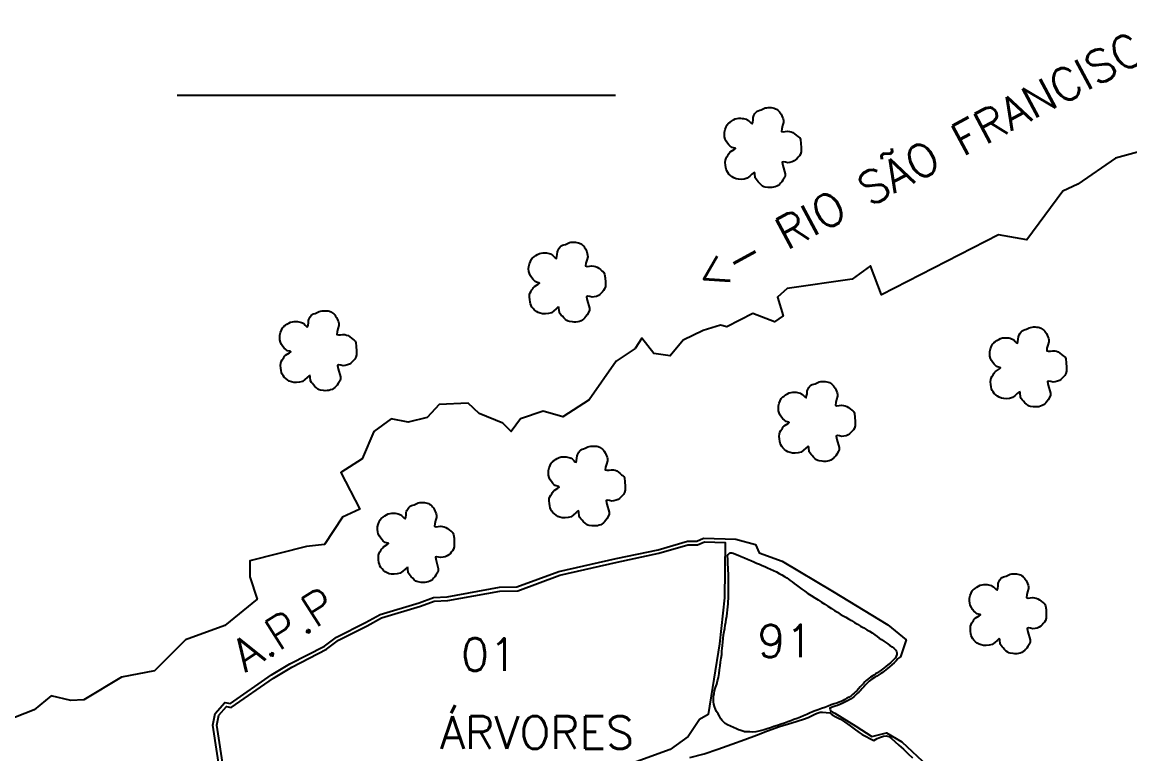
# Model space of a CAD drawing. Header units: feet. Extents: x 755577 to 761517, y 7815288 to 7819488.
# Drawn here: x 756633 to 757517, y 7817974 to 7818558 of the extents above; entities that cross this region are included whole.
import ezdxf

# ---------------------------------------------------------------- set-up
doc = ezdxf.new("R2010")
doc.units = ezdxf.units.FT
doc.header["$MEASUREMENT"] = 0
doc.linetypes.add('CONTINUO', pattern=[0])
for name, color, linetype in [('0114000209', 1, 'Continuous'), ('0114000209001', 5, 'Continuous'), ('0114000209083', 5, 'Continuous'), ('0114000209091', 5, 'Continuous'), ('CURSOS_D_AGUA', 4, 'Continuous'), ('H-MATO', 94, 'Continuous'), ('MALHA', 8, 'Continuous'), ('TEXTO', 7, 'Continuous')]:
    doc.layers.add(name, color=color, linetype=linetype)
doc.styles.add('Simplex', font='simplex.shx')

msp = doc.modelspace()

# ---------------------------------------------------------------- linework, layer by layer
at = {"layer": '0114000209'}
msp.add_lwpolyline([(756814.88, 7817804.12), (756785.35, 7817997.29), (756787.13, 7818006.5), (756794.89, 7818015.34), (756799.25, 7818014.59), (756832.12, 7818037.3), (756846.78, 7818046.24), (756874.46, 7818060.33), (756884.01, 7818067.58), (756907.12, 7818079.14), (756918.79, 7818085.66), (756950.09, 7818094.97), (756961.33, 7818099.05), (756972.45, 7818099.69), (757014.18, 7818107.27), (757028.07, 7818107.57), (757061.42, 7818119.85), (757107.4, 7818130.24), (757140.7, 7818137.3), (757164.21, 7818144.13), (757171.57, 7818144.11), (757177.15, 7818146.47), (757202.83, 7818145.78), (757218.56, 7818141.43), (757221.53, 7818134.68), (757239.75, 7818128.15), (757279.91, 7818104.27), (757324.3, 7818077.21), (757338.9, 7818065.29), (757334.26, 7818051.9), (757332.05, 7818050.09), (757331.98, 7818049.96), (757330.77, 7818048.51), (757329.31, 7818047.05), (757327.52, 7818045.49), (757325.61, 7818043.87), (757323.92, 7818042.43), (757322.59, 7818041.39), (757321.28, 7818040.39), (757319.94, 7818039.39), (757318.49, 7818038.43), (757317.06, 7818037.42), (757315.46, 7818036.39), (757313.95, 7818035.49), (757312.7, 7818034.74), (757311.5, 7818033.9), (757310.36, 7818033.17), (757309.36, 7818032.31), (757308.33, 7818031.36), (757307.28, 7818030.33), (757306.2, 7818029.12), (757304.94, 7818027.87), (757303.71, 7818026.49), (757302.27, 7818024.97), (757301.04, 7818023.6), (757299.77, 7818022.4), (757298.59, 7818021.33), (757297.38, 7818020.23), (757295.98, 7818019.1), (757294.3, 7818018.01), (757292.51, 7818016.96), (757290.92, 7818016.05), (757289.38, 7818015.2), (757287.69, 7818014.41), (757286, 7818013.71), (757284.13, 7818013.03), (757282.08, 7818012.32), (757279.74, 7818011.47), (757278.02, 7818010.84), (757278.03, 7818009.97), (757278.47, 7818008.63), (757281.96, 7818006.72), (757298.68, 7817996.48), (757311.46, 7817988.19), (757323.17, 7817991.02), (757335.27, 7817983.91), (757355.93, 7817964.71)], dxfattribs=at)
at = {"layer": '0114000209001', "color": 5}
msp.add_lwpolyline([(756817.85, 7817804.6), (756788.4, 7817997.23), (756789.92, 7818005.13), (756796.04, 7818012.1), (756799.95, 7818011.43), (756833.76, 7818034.78), (756848.24, 7818043.62), (756876.06, 7818057.78), (756885.6, 7818065.03), (756908.53, 7818076.49), (756919.97, 7818082.88), (756951.03, 7818092.12), (756961.94, 7818096.08), (756972.8, 7818096.7), (757014.48, 7818104.28), (757028.64, 7818104.58), (757062.27, 7818116.97), (757108.06, 7818127.31), (757141.43, 7818134.39), (757164.63, 7818141.13), (757172.17, 7818141.1), (757177.72, 7818143.45), (757194.3, 7818143.01), (757193.68, 7818098.99), (757189.75, 7818062.05), (757180.64, 7818005.87), (757173.77, 7818001.71), (757164.9, 7817988.26), (757150.4, 7817977.73), (757102.86, 7817960.6)], dxfattribs=at)
at = {"layer": '0114000209083', "elevation": 630.91}
msp.add_lwpolyline([(757166.18, 7817971.3), (757177.45, 7817974.37), (757188.52, 7817977.96), (757199.57, 7817982.04), (757210.09, 7817985.89), (757219.41, 7817989.19), (757228.25, 7817992.62), (757237.82, 7817996.08), (757247.5, 7817999.11), (757256.75, 7818002.11), (757260.68, 7818003.46), (757266.47, 7818006.2), (757268.45, 7818007.16), (757270.27, 7818007.56), (757272, 7818007.48), (757277.85, 7818006.96), (757279.86, 7818005.61), (757282.76, 7818004), (757286.3, 7818001.89), (757289.67, 7817999.81), (757294.17, 7817996.6), (757297.33, 7817994.32), (757301.39, 7817991.44), (757303.68, 7817989.75), (757312.96, 7817985.1), (757315.68, 7817986.49), (757318.36, 7817987.78), (757320.65, 7817988.57), (757322.98, 7817988.78), (757325.04, 7817988.09), (757327.15, 7817986.59), (757329.88, 7817984.27), (757333.07, 7817981.3), (757336.72, 7817977.99), (757340.38, 7817974.45), (757343.82, 7817971.26)], dxfattribs=at)
at = {"layer": '0114000209091'}
msp.add_lwpolyline([(757196.64, 7818133.49), (757197.68, 7818134.5), (757198.27, 7818134.76), (757198.65, 7818134.76), (757199.55, 7818134.79), (757200.81, 7818134.44), (757202.6, 7818133.77), (757204.71, 7818132.89), (757207.06, 7818131.89), (757209.66, 7818130.78), (757212.23, 7818129.75), (757214.71, 7818128.78), (757217.08, 7818127.69), (757219.41, 7818126.64), (757221.67, 7818125.67), (757223.78, 7818124.72), (757225.9, 7818123.83), (757228.16, 7818122.81), (757230.52, 7818121.72), (757233, 7818120.6), (757235.34, 7818119.52), (757237.57, 7818118.36), (757239.62, 7818117.18), (757241.62, 7818116.01), (757243.54, 7818114.75), (757244.99, 7818113.73), (757246.28, 7818112.75), (757247.81, 7818111.57), (757249.48, 7818110.22), (757251.37, 7818108.84), (757253.32, 7818107.35), (757255.61, 7818105.76), (757257.98, 7818104.18), (757260.43, 7818102.45), (757263.11, 7818100.7), (757265.86, 7818098.95), (757268.65, 7818097.24), (757271.29, 7818095.52), (757273.77, 7818093.8), (757276.4, 7818092.1), (757279.14, 7818090.32), (757281.67, 7818088.71), (757283.95, 7818087.29), (757286.22, 7818085.93), (757288.43, 7818084.59), (757290.59, 7818083.36), (757292.77, 7818082.12), (757295.15, 7818080.77), (757297.62, 7818079.29), (757300.01, 7818077.83), (757302.42, 7818076.36), (757304.96, 7818074.84), (757307.5, 7818073.43), (757309.66, 7818072.19), (757311.68, 7818070.86), (757313.78, 7818069.37), (757315.68, 7818068), (757317.35, 7818066.79), (757319.13, 7818065.54), (757321.02, 7818064.3), (757322.72, 7818063.17), (757324.29, 7818062.07), (757325.84, 7818060.93), (757327.54, 7818059.8), (757328.91, 7818058.72), (757329.77, 7818057.96), (757330.61, 7818057.08), (757331.18, 7818056.1), (757331.44, 7818055.01), (757331.42, 7818053.73), (757330.96, 7818052.3), (757330.31, 7818051.08), (757329.29, 7818049.86), (757327.94, 7818048.51), (757326.22, 7818047.01), (757324.31, 7818045.4), (757322.65, 7818043.98), (757321.36, 7818042.97), (757320.07, 7818041.99), (757318.78, 7818041.03), (757317.36, 7818040.08), (757315.95, 7818039.08), (757314.41, 7818038.09), (757312.92, 7818037.21), (757311.61, 7818036.41), (757310.39, 7818035.57), (757309.17, 7818034.78), (757308.03, 7818033.81), (757306.95, 7818032.81), (757305.83, 7818031.71), (757304.74, 7818030.5), (757303.49, 7818029.25), (757302.23, 7818027.84), (757300.8, 7818026.32), (757299.61, 7818025), (757298.41, 7818023.87), (757297.25, 7818022.81), (757296.08, 7818021.76), (757294.8, 7818020.72), (757293.25, 7818019.71), (757291.51, 7818018.69), (757289.94, 7818017.79), (757288.47, 7818016.98), (757286.89, 7818016.24), (757285.27, 7818015.57), (757283.46, 7818014.91), (757281.42, 7818014.2), (757279.06, 7818013.35), (757276.52, 7818012.42), (757273.85, 7818011.4), (757271.25, 7818010.43), (757268.68, 7818009.51), (757266.23, 7818008.6), (757264.01, 7818007.75), (757261.77, 7818006.81), (757259.43, 7818005.81), (757256.99, 7818004.79), (757254.43, 7818003.7), (757251.76, 7818002.63), (757249.28, 7818001.67), (757246.84, 7818000.74), (757244.32, 7817999.83), (757241.81, 7817998.96), (757239.05, 7817998.05), (757236.19, 7817997.07), (757233.21, 7817996.05), (757230.46, 7817995.19), (757227.95, 7817994.4), (757225.56, 7817993.63), (757223.24, 7817992.99), (757221.11, 7817992.41), (757218.87, 7817991.97), (757216.43, 7817991.75), (757213.89, 7817991.81), (757211.6, 7817991.96), (757209.74, 7817992.03), (757209.15, 7817992.06), (757206.12, 7817993.12), (757205.03, 7817993.55), (757203.25, 7817994.29), (757201.02, 7817995.27), (757198.55, 7817996.42), (757196.21, 7817997.55), (757194.41, 7817998.62), (757193.16, 7817999.63), (757192.04, 7818000.9), (757190.98, 7818002.4), (757189.78, 7818004.33), (757188.63, 7818006.34), (757187.53, 7818008.22), (757186.6, 7818010.02), (757185.84, 7818012), (757185.3, 7818013.88), (757185.06, 7818015.79), (757185.01, 7818017.79), (757185.09, 7818020.11), (757185.42, 7818022.5), (757185.93, 7818024.74), (757186.68, 7818027.18), (757187.57, 7818029.88), (757188.29, 7818032.6), (757188.87, 7818035.4), (757189.41, 7818038.43), (757189.87, 7818041.51), (757190.28, 7818044.52), (757190.72, 7818047.51), (757191.17, 7818050.6), (757191.56, 7818053.53), (757191.76, 7818056.22), (757191.91, 7818058.53), (757192.07, 7818060.95), (757192.33, 7818063.59), (757192.71, 7818066.43), (757193.07, 7818069.25), (757193.49, 7818071.87), (757193.95, 7818074.44), (757194.39, 7818076.93), (757194.84, 7818079.4), (757195.18, 7818081.87), (757195.57, 7818084.28), (757195.85, 7818086.65), (757196.15, 7818089.19), (757196.42, 7818091.7), (757196.65, 7818094.11), (757196.78, 7818096.14), (757196.88, 7818098.15), (757196.93, 7818100.3), (757196.99, 7818102.47), (757196.95, 7818104.55), (757196.99, 7818106.68), (757196.99, 7818108.9), (757197.06, 7818111.15), (757197.01, 7818113.52), (757196.99, 7818115.94), (757196.89, 7818118.37), (757196.71, 7818120.77), (757196.63, 7818123.15), (757196.58, 7818125.49), (757196.53, 7818127.48), (757196.5, 7818129.09), (757196.41, 7818130.34), (757196.28, 7818131.32), (757196.29, 7818132.27)], close=True, dxfattribs=at)
at = {"layer": 'CURSOS_D_AGUA', "color": 174}
msp.add_lwpolyline([(757544.18, 7818460.2), (757505.89, 7818449.77), (757475.99, 7818429.1), (757464.02, 7818423.55), (757435.25, 7818384.52), (757412.55, 7818388.54), (757319.27, 7818340.79), (757310.25, 7818363.74), (757295.76, 7818353.09), (757243.94, 7818345.75), (757236.2, 7818338.85), (757240.5, 7818323.9), (757233.62, 7818319.17), (757216.52, 7818325.69), (757195.77, 7818315.19), (757190.72, 7818316.4), (757176.73, 7818312.3), (757160.8, 7818304.47), (757150.45, 7818292.03), (757137.28, 7818293.94), (757127.9, 7818306.11), (757122.36, 7818297.98), (757107.38, 7818287.79), (757085.67, 7818256.97), (757064.73, 7818243.43), (757048.94, 7818247.81), (757030.97, 7818241.82), (757023.42, 7818231.57), (757016.81, 7818238.31), (756997.99, 7818245.93), (756989.19, 7818254.33), (756966.07, 7818253.28), (756956.34, 7818242.87), (756941.1, 7818238.94), (756927.62, 7818241.75), (756913.81, 7818231.73), (756904.37, 7818209.78), (756887.55, 7818198.85), (756902.51, 7818169.66), (756888.7, 7818163.18), (756874.28, 7818141.42), (756860.13, 7818139.78), (756814.69, 7818128.44), (756814.85, 7818115.51), (756820.59, 7818097.71), (756794.77, 7818076.67), (756763.4, 7818065.4), (756738.63, 7818040.53), (756712.27, 7818035.55), (756682.24, 7818017.5), (756671.74, 7818016.97), (756656.15, 7818020.58), (756642.47, 7818009.37), (756612.55, 7817997.74)], dxfattribs=at)
at = {"layer": 'H-MATO', "linetype": 'CONTINUO'}
for points in [[(757217.4, 7818438.39), (757215.73, 7818436.95), (757213.89, 7818435.3), (757211.89, 7818433.77), (757209.55, 7818433.12), (757207.17, 7818432.87), (757204.89, 7818432.96), (757203.03, 7818433.36), (757201.37, 7818434.02), (757199.9, 7818434.9), (757198.52, 7818435.94), (757197.34, 7818437.11), (757196.35, 7818438.37), (757195.69, 7818439.58), (757195.21, 7818440.89), (757194.89, 7818442.36), (757194.58, 7818444.31), (757194.43, 7818446.33), (757194.5, 7818448.25), (757194.99, 7818449.67), (757195.65, 7818450.89), (757196.41, 7818451.96), (757196.97, 7818452.94), (757197.62, 7818453.85), (757198.42, 7818454.71), (757201.42, 7818456.66), (757202.45, 7818457.45), (757202, 7818457.78), (757199.89, 7818458.27), (757199.06, 7818458.76), (757198.23, 7818459.44), (757197.36, 7818460.36), (757196.27, 7818461.71), (757195.24, 7818463.3), (757194.38, 7818465.04), (757193.92, 7818466.84), (757193.74, 7818468.71), (757193.84, 7818470.63), (757194.39, 7818472.74), (757195.14, 7818474.72), (757195.99, 7818476.44), (757196.64, 7818477.35), (757197.37, 7818477.99), (757198.25, 7818478.53), (757199.49, 7818479.43), (757200.88, 7818480.3), (757202.36, 7818481.04), (757203.83, 7818481.41), (757205.28, 7818481.59), (757206.68, 7818481.62), (757207.92, 7818481.56), (757209.07, 7818481.39), (757210.13, 7818481.13), (757211.07, 7818480.82), (757211.97, 7818480.41), (757212.86, 7818479.86), (757213.95, 7818478.68), (757214.97, 7818477.67), (757215.85, 7818477.19), (757216.29, 7818478.56), (757216.56, 7818480.4), (757216.75, 7818482.3), (757216.94, 7818483.13), (757217.18, 7818483.76), (757218.11, 7818485.31), (757218.86, 7818486.28), (757219.75, 7818487.17), (757220.8, 7818487.66), (757221.92, 7818488.04), (757223.08, 7818488.39), (757225.22, 7818489.4), (757226.32, 7818489.83), (757227.53, 7818490.05), (757228.75, 7818490.16), (757229.98, 7818490.16), (757231.17, 7818490.1), (757232.33, 7818489.93), (757233.43, 7818489.67), (757234.44, 7818489.27), (757235.38, 7818488.78), (757236.24, 7818488.19), (757236.99, 7818487.55), (757237.68, 7818486.81), (757238.33, 7818485.93), (757239, 7818484.84), (757239.62, 7818483.62), (757240.15, 7818482.33), (757240.57, 7818481.17), (757240.83, 7818479.87), (757240.86, 7818478.32), (757240.13, 7818475.78), (757239.46, 7818473.27), (757239.21, 7818471.18), (757240.51, 7818470.81), (757242.27, 7818470.94), (757244.21, 7818471.25), (757245.66, 7818471.09), (757247.03, 7818470.77), (757248.35, 7818470.26), (757249.75, 7818469.32), (757251.07, 7818468.26), (757252.26, 7818467.16), (757253.16, 7818466.67), (757253.88, 7818465.94), (757254.42, 7818464.69), (757254.86, 7818461.6), (757255.07, 7818458.16), (757255.01, 7818454.85), (757254.43, 7818452.98), (757253.6, 7818451.56), (757252.59, 7818450.45), (757251.67, 7818449.3), (757250.61, 7818448.32), (757249.39, 7818447.52), (757247.79, 7818446.88), (757246.08, 7818446.43), (757244.35, 7818446.17), (757242.5, 7818446.66), (757240.95, 7818446.93), (757239.92, 7818446.56), (757240.46, 7818443.83), (757242.29, 7818437.37), (757242.22, 7818435.73), (757241.83, 7818434.49), (757240.43, 7818432.13), (757239.53, 7818430.87), (757238.55, 7818429.72), (757237.65, 7818428.79), (757236.69, 7818428.01), (757235.63, 7818427.39), (757234.31, 7818426.9), (757232.91, 7818426.56), (757231.47, 7818426.37), (757230.04, 7818426.34), (757228.66, 7818426.43), (757226.28, 7818426.74), (757225.27, 7818427.01), (757224.26, 7818427.49), (757223.05, 7818428.51), (757221.85, 7818429.7), (757220.72, 7818430.97), (757219.76, 7818431.96), (757218.95, 7818432.98), (757218.31, 7818434.11), (757217.94, 7818437.49), (757217.57, 7818438.86)], [(757061.08, 7818331), (757059.4, 7818329.56), (757057.56, 7818327.91), (757055.56, 7818326.37), (757053.22, 7818325.73), (757050.84, 7818325.48), (757048.56, 7818325.57), (757046.7, 7818325.97), (757045.05, 7818326.63), (757043.57, 7818327.51), (757042.2, 7818328.54), (757041.01, 7818329.72), (757040.03, 7818330.98), (757039.36, 7818332.19), (757038.89, 7818333.5), (757038.57, 7818334.97), (757038.26, 7818336.92), (757038.11, 7818338.93), (757038.17, 7818340.86), (757038.66, 7818342.28), (757039.32, 7818343.5), (757040.08, 7818344.57), (757040.65, 7818345.55), (757041.29, 7818346.45), (757042.09, 7818347.32), (757045.09, 7818349.26), (757046.13, 7818350.06), (757045.68, 7818350.39), (757043.56, 7818350.88), (757042.74, 7818351.37), (757041.9, 7818352.05), (757041.03, 7818352.96), (757039.95, 7818354.32), (757038.92, 7818355.91), (757038.05, 7818357.65), (757037.59, 7818359.45), (757037.41, 7818361.32), (757037.52, 7818363.24), (757038.06, 7818365.35), (757038.81, 7818367.33), (757039.66, 7818369.05), (757040.32, 7818369.96), (757041.05, 7818370.6), (757041.92, 7818371.14), (757043.17, 7818372.04), (757044.56, 7818372.91), (757046.03, 7818373.65), (757047.5, 7818374.01), (757048.96, 7818374.2), (757050.35, 7818374.23), (757051.59, 7818374.17), (757052.74, 7818374), (757053.81, 7818373.73), (757054.75, 7818373.43), (757055.65, 7818373.02), (757056.54, 7818372.47), (757057.62, 7818371.28), (757058.65, 7818370.28), (757059.53, 7818369.8), (757059.96, 7818371.17), (757060.24, 7818373.01), (757060.43, 7818374.9), (757060.62, 7818375.73), (757060.85, 7818376.37), (757061.79, 7818377.92), (757062.54, 7818378.89), (757063.42, 7818379.77), (757064.47, 7818380.27), (757065.59, 7818380.65), (757066.75, 7818380.99), (757068.9, 7818382.01), (757070, 7818382.44), (757071.2, 7818382.66), (757072.43, 7818382.76), (757073.65, 7818382.77), (757074.85, 7818382.71), (757076, 7818382.54), (757077.11, 7818382.28), (757078.12, 7818381.88), (757079.06, 7818381.38), (757079.92, 7818380.79), (757080.67, 7818380.16), (757081.36, 7818379.41), (757082, 7818378.54), (757082.68, 7818377.44), (757083.3, 7818376.23), (757083.82, 7818374.94), (757084.25, 7818373.78), (757084.5, 7818372.48), (757084.54, 7818370.93), (757083.8, 7818368.38), (757083.14, 7818365.87), (757082.88, 7818363.78), (757084.18, 7818363.42), (757085.94, 7818363.55), (757087.89, 7818363.86), (757089.33, 7818363.7), (757090.7, 7818363.38), (757092.03, 7818362.87), (757093.43, 7818361.93), (757094.75, 7818360.87), (757095.93, 7818359.77), (757096.84, 7818359.27), (757097.56, 7818358.55), (757098.1, 7818357.3), (757098.54, 7818354.21), (757098.75, 7818350.77), (757098.68, 7818347.46), (757098.1, 7818345.59), (757097.27, 7818344.17), (757096.27, 7818343.06), (757095.34, 7818341.91), (757094.29, 7818340.93), (757093.07, 7818340.12), (757091.47, 7818339.49), (757089.75, 7818339.04), (757088.02, 7818338.78), (757086.17, 7818339.27), (757084.62, 7818339.54), (757083.6, 7818339.17), (757084.14, 7818336.43), (757085.96, 7818329.98), (757085.89, 7818328.34), (757085.51, 7818327.1), (757084.1, 7818324.74), (757083.2, 7818323.48), (757082.22, 7818322.32), (757081.33, 7818321.4), (757080.36, 7818320.62), (757079.3, 7818320), (757077.99, 7818319.51), (757076.59, 7818319.17), (757075.14, 7818318.98), (757073.72, 7818318.95), (757072.33, 7818319.04), (757069.95, 7818319.35), (757068.94, 7818319.62), (757067.93, 7818320.1), (757066.73, 7818321.12), (757065.53, 7818322.31), (757064.39, 7818323.58), (757063.44, 7818324.57), (757062.63, 7818325.59), (757061.98, 7818326.72), (757061.62, 7818330.1), (757061.25, 7818331.47)], [(756862.34, 7818276.25), (756860.67, 7818274.81), (756858.83, 7818273.16), (756856.83, 7818271.63), (756854.49, 7818270.99), (756852.11, 7818270.73), (756849.83, 7818270.82), (756847.97, 7818271.22), (756846.31, 7818271.88), (756844.84, 7818272.76), (756843.47, 7818273.8), (756842.28, 7818274.97), (756841.3, 7818276.24), (756840.63, 7818277.44), (756840.15, 7818278.75), (756839.84, 7818280.22), (756839.52, 7818282.18), (756839.38, 7818284.19), (756839.44, 7818286.11), (756839.93, 7818287.53), (756840.59, 7818288.75), (756841.35, 7818289.83), (756841.91, 7818290.8), (756842.56, 7818291.71), (756843.36, 7818292.57), (756846.36, 7818294.52), (756847.39, 7818295.31), (756846.94, 7818295.64), (756844.83, 7818296.13), (756844.01, 7818296.62), (756843.17, 7818297.3), (756842.3, 7818298.22), (756841.21, 7818299.58), (756840.19, 7818301.16), (756839.32, 7818302.91), (756838.86, 7818304.7), (756838.68, 7818306.57), (756838.79, 7818308.49), (756839.33, 7818310.6), (756840.08, 7818312.59), (756840.93, 7818314.3), (756841.59, 7818315.21), (756842.32, 7818315.85), (756843.19, 7818316.39), (756844.44, 7818317.3), (756845.83, 7818318.16), (756847.3, 7818318.9), (756848.77, 7818319.27), (756850.23, 7818319.45), (756851.62, 7818319.48), (756852.86, 7818319.42), (756854.01, 7818319.25), (756855.08, 7818318.99), (756856.02, 7818318.68), (756856.91, 7818318.27), (756857.8, 7818317.73), (756858.89, 7818316.54), (756859.92, 7818315.53), (756860.8, 7818315.05), (756861.23, 7818316.43), (756861.51, 7818318.26), (756861.69, 7818320.16), (756861.88, 7818320.99), (756862.12, 7818321.62), (756863.06, 7818323.17), (756863.81, 7818324.14), (756864.69, 7818325.03), (756865.74, 7818325.52), (756866.86, 7818325.91), (756868.02, 7818326.25), (756870.16, 7818327.27), (756871.27, 7818327.69), (756872.47, 7818327.91), (756873.7, 7818328.02), (756874.92, 7818328.02), (756876.12, 7818327.96), (756877.27, 7818327.8), (756878.37, 7818327.53), (756879.39, 7818327.13), (756880.32, 7818326.64), (756881.18, 7818326.05), (756881.94, 7818325.41), (756882.63, 7818324.67), (756883.27, 7818323.8), (756883.95, 7818322.7), (756884.57, 7818321.48), (756885.09, 7818320.19), (756885.52, 7818319.03), (756885.77, 7818317.73), (756885.81, 7818316.18), (756885.07, 7818313.64), (756884.41, 7818311.13), (756884.15, 7818309.04), (756885.45, 7818308.67), (756887.21, 7818308.8), (756889.15, 7818309.11), (756890.6, 7818308.95), (756891.97, 7818308.63), (756893.3, 7818308.12), (756894.7, 7818307.19), (756896.02, 7818306.12), (756897.2, 7818305.03), (756898.11, 7818304.53), (756898.83, 7818303.8), (756899.36, 7818302.55), (756899.8, 7818299.46), (756900.02, 7818296.02), (756899.95, 7818292.71), (756899.37, 7818290.84), (756898.54, 7818289.42), (756897.54, 7818288.31), (756896.61, 7818287.16), (756895.55, 7818286.18), (756894.33, 7818285.38), (756892.74, 7818284.74), (756891.02, 7818284.29), (756889.29, 7818284.03), (756887.44, 7818284.53), (756885.89, 7818284.79), (756884.87, 7818284.42), (756885.41, 7818281.69), (756887.23, 7818275.23), (756887.16, 7818273.59), (756886.78, 7818272.35), (756885.37, 7818269.99), (756884.47, 7818268.73), (756883.49, 7818267.58), (756882.59, 7818266.65), (756881.63, 7818265.88), (756880.57, 7818265.25), (756879.26, 7818264.77), (756877.86, 7818264.43), (756876.41, 7818264.23), (756874.99, 7818264.2), (756873.6, 7818264.29), (756871.22, 7818264.6), (756870.21, 7818264.87), (756869.2, 7818265.35), (756867.99, 7818266.37), (756866.79, 7818267.57), (756865.66, 7818268.83), (756864.71, 7818269.82), (756863.9, 7818270.84), (756863.25, 7818271.97), (756862.88, 7818275.35), (756862.52, 7818276.73)], [(757429.22, 7818263.27), (757427.55, 7818261.82), (757425.71, 7818260.18), (757423.71, 7818258.64), (757421.37, 7818258), (757418.99, 7818257.75), (757416.71, 7818257.83), (757414.85, 7818258.24), (757413.19, 7818258.9), (757411.72, 7818259.77), (757410.35, 7818260.81), (757409.16, 7818261.99), (757408.18, 7818263.25), (757407.51, 7818264.46), (757407.03, 7818265.77), (757406.72, 7818267.24), (757406.4, 7818269.19), (757406.26, 7818271.2), (757406.32, 7818273.13), (757406.81, 7818274.55), (757407.47, 7818275.77), (757408.23, 7818276.84), (757408.79, 7818277.82), (757409.44, 7818278.72), (757410.24, 7818279.59), (757413.24, 7818281.53), (757414.27, 7818282.33), (757413.82, 7818282.65), (757411.71, 7818283.14), (757410.88, 7818283.63), (757410.05, 7818284.31), (757409.18, 7818285.23), (757408.09, 7818286.59), (757407.07, 7818288.18), (757406.2, 7818289.92), (757405.74, 7818291.72), (757405.56, 7818293.59), (757405.67, 7818295.51), (757406.21, 7818297.61), (757406.96, 7818299.6), (757407.81, 7818301.32), (757408.47, 7818302.22), (757409.2, 7818302.87), (757410.07, 7818303.41), (757411.32, 7818304.31), (757412.71, 7818305.18), (757414.18, 7818305.92), (757415.65, 7818306.28), (757417.1, 7818306.47), (757418.5, 7818306.5), (757419.74, 7818306.44), (757420.89, 7818306.27), (757421.95, 7818306), (757422.9, 7818305.7), (757423.79, 7818305.29), (757424.68, 7818304.74), (757425.77, 7818303.55), (757426.8, 7818302.55), (757427.68, 7818302.07), (757428.11, 7818303.44), (757428.39, 7818305.28), (757428.57, 7818307.17), (757428.76, 7818308), (757429, 7818308.64), (757429.94, 7818310.19), (757430.69, 7818311.16), (757431.57, 7818312.04), (757432.62, 7818312.54), (757433.74, 7818312.92), (757434.9, 7818313.26), (757437.04, 7818314.28), (757438.15, 7818314.71), (757439.35, 7818314.93), (757440.57, 7818315.03), (757441.8, 7818315.04), (757443, 7818314.98), (757444.15, 7818314.81), (757445.25, 7818314.55), (757446.27, 7818314.15), (757447.2, 7818313.65), (757448.06, 7818313.06), (757448.82, 7818312.43), (757449.5, 7818311.68), (757450.15, 7818310.81), (757450.83, 7818309.71), (757451.45, 7818308.5), (757451.97, 7818307.21), (757452.4, 7818306.05), (757452.65, 7818304.75), (757452.69, 7818303.2), (757451.95, 7818300.65), (757451.29, 7818298.14), (757451.03, 7818296.05), (757452.33, 7818295.69), (757454.09, 7818295.81), (757456.03, 7818296.13), (757457.48, 7818295.97), (757458.85, 7818295.65), (757460.17, 7818295.13), (757461.58, 7818294.2), (757462.9, 7818293.14), (757464.08, 7818292.04), (757464.98, 7818291.54), (757465.7, 7818290.82), (757466.24, 7818289.57), (757466.68, 7818286.48), (757466.9, 7818283.04), (757466.83, 7818279.73), (757466.25, 7818277.85), (757465.42, 7818276.44), (757464.42, 7818275.33), (757463.49, 7818274.18), (757462.43, 7818273.2), (757461.21, 7818272.39), (757459.61, 7818271.76), (757457.9, 7818271.31), (757456.17, 7818271.05), (757454.32, 7818271.54), (757452.77, 7818271.81), (757451.75, 7818271.44), (757452.29, 7818268.7), (757454.11, 7818262.25), (757454.04, 7818260.61), (757453.65, 7818259.37), (757452.25, 7818257.01), (757451.35, 7818255.74), (757450.37, 7818254.59), (757449.47, 7818253.67), (757448.51, 7818252.89), (757447.45, 7818252.27), (757446.14, 7818251.78), (757444.74, 7818251.44), (757443.29, 7818251.24), (757441.87, 7818251.22), (757440.48, 7818251.31), (757438.1, 7818251.62), (757437.09, 7818251.89), (757436.08, 7818252.37), (757434.87, 7818253.39), (757433.67, 7818254.58), (757432.54, 7818255.85), (757431.59, 7818256.84), (757430.78, 7818257.86), (757430.13, 7818258.99), (757429.76, 7818262.37), (757429.39, 7818263.74)], [(757260.5, 7818219.79), (757258.83, 7818218.34), (757256.99, 7818216.69), (757254.99, 7818215.16), (757252.65, 7818214.52), (757250.27, 7818214.26), (757247.99, 7818214.35), (757246.13, 7818214.75), (757244.47, 7818215.41), (757243, 7818216.29), (757241.63, 7818217.33), (757240.44, 7818218.5), (757239.46, 7818219.77), (757238.79, 7818220.97), (757238.32, 7818222.28), (757238, 7818223.75), (757237.68, 7818225.71), (757237.54, 7818227.72), (757237.6, 7818229.64), (757238.09, 7818231.06), (757238.75, 7818232.29), (757239.51, 7818233.36), (757240.07, 7818234.33), (757240.72, 7818235.24), (757241.52, 7818236.11), (757244.52, 7818238.05), (757245.55, 7818238.84), (757245.1, 7818239.17), (757242.99, 7818239.66), (757242.17, 7818240.15), (757241.33, 7818240.83), (757240.46, 7818241.75), (757239.38, 7818243.11), (757238.35, 7818244.69), (757237.48, 7818246.44), (757237.02, 7818248.23), (757236.84, 7818250.1), (757236.95, 7818252.02), (757237.49, 7818254.13), (757238.24, 7818256.12), (757239.09, 7818257.84), (757239.75, 7818258.74), (757240.48, 7818259.38), (757241.35, 7818259.92), (757242.6, 7818260.83), (757243.99, 7818261.69), (757245.46, 7818262.43), (757246.93, 7818262.8), (757248.39, 7818262.98), (757249.78, 7818263.01), (757251.02, 7818262.95), (757252.17, 7818262.78), (757253.24, 7818262.52), (757254.18, 7818262.22), (757255.07, 7818261.8), (757255.96, 7818261.26), (757257.05, 7818260.07), (757258.08, 7818259.07), (757258.96, 7818258.59), (757259.39, 7818259.96), (757259.67, 7818261.79), (757259.85, 7818263.69), (757260.04, 7818264.52), (757260.28, 7818265.15), (757261.22, 7818266.7), (757261.97, 7818267.68), (757262.85, 7818268.56), (757263.9, 7818269.05), (757265.02, 7818269.44), (757266.18, 7818269.78), (757268.32, 7818270.8), (757269.43, 7818271.22), (757270.63, 7818271.44), (757271.86, 7818271.55), (757273.08, 7818271.55), (757274.28, 7818271.49), (757275.43, 7818271.33), (757276.53, 7818271.06), (757277.55, 7818270.67), (757278.48, 7818270.17), (757279.34, 7818269.58), (757280.1, 7818268.94), (757280.79, 7818268.2), (757281.43, 7818267.33), (757282.11, 7818266.23), (757282.73, 7818265.02), (757283.25, 7818263.72), (757283.68, 7818262.57), (757283.93, 7818261.26), (757283.97, 7818259.71), (757283.23, 7818257.17), (757282.57, 7818254.66), (757282.31, 7818252.57), (757283.61, 7818252.2), (757285.37, 7818252.33), (757287.31, 7818252.65), (757288.76, 7818252.48), (757290.13, 7818252.16), (757291.46, 7818251.65), (757292.86, 7818250.72), (757294.18, 7818249.65), (757295.36, 7818248.56), (757296.27, 7818248.06), (757296.99, 7818247.33), (757297.52, 7818246.08), (757297.97, 7818242.99), (757298.18, 7818239.55), (757298.11, 7818236.25), (757297.53, 7818234.37), (757296.7, 7818232.95), (757295.7, 7818231.84), (757294.77, 7818230.7), (757293.71, 7818229.72), (757292.49, 7818228.91), (757290.9, 7818228.28), (757289.18, 7818227.82), (757287.45, 7818227.56), (757285.6, 7818228.06), (757284.05, 7818228.33), (757283.03, 7818227.95), (757283.57, 7818225.22), (757285.39, 7818218.76), (757285.32, 7818217.12), (757284.94, 7818215.88), (757283.53, 7818213.52), (757282.63, 7818212.26), (757281.65, 7818211.11), (757280.75, 7818210.18), (757279.79, 7818209.41), (757278.73, 7818208.78), (757277.42, 7818208.3), (757276.02, 7818207.96), (757274.57, 7818207.76), (757273.15, 7818207.73), (757271.76, 7818207.82), (757269.38, 7818208.13), (757268.37, 7818208.4), (757267.36, 7818208.89), (757266.15, 7818209.9), (757264.95, 7818211.1), (757263.82, 7818212.36), (757262.87, 7818213.35), (757262.06, 7818214.37), (757261.41, 7818215.5), (757261.04, 7818218.89), (757260.68, 7818220.26)], [(757076.81, 7818168.26), (757075.14, 7818166.81), (757073.3, 7818165.17), (757071.3, 7818163.63), (757068.96, 7818162.99), (757066.58, 7818162.73), (757064.3, 7818162.82), (757062.44, 7818163.22), (757060.78, 7818163.89), (757059.31, 7818164.76), (757057.93, 7818165.8), (757056.75, 7818166.97), (757055.77, 7818168.24), (757055.1, 7818169.44), (757054.62, 7818170.76), (757054.3, 7818172.23), (757053.99, 7818174.18), (757053.84, 7818176.19), (757053.91, 7818178.12), (757054.4, 7818179.54), (757055.06, 7818180.76), (757055.82, 7818181.83), (757056.38, 7818182.81), (757057.03, 7818183.71), (757057.83, 7818184.58), (757060.83, 7818186.52), (757061.86, 7818187.32), (757061.41, 7818187.64), (757059.3, 7818188.13), (757058.47, 7818188.62), (757057.64, 7818189.3), (757056.77, 7818190.22), (757055.68, 7818191.58), (757054.65, 7818193.16), (757053.79, 7818194.91), (757053.33, 7818196.71), (757053.15, 7818198.58), (757053.25, 7818200.5), (757053.8, 7818202.6), (757054.55, 7818204.59), (757055.4, 7818206.31), (757056.06, 7818207.21), (757056.79, 7818207.86), (757057.66, 7818208.39), (757058.9, 7818209.3), (757060.3, 7818210.17), (757061.77, 7818210.91), (757063.24, 7818211.27), (757064.69, 7818211.45), (757066.09, 7818211.49), (757067.33, 7818211.43), (757068.48, 7818211.26), (757069.54, 7818210.99), (757070.48, 7818210.69), (757071.38, 7818210.28), (757072.27, 7818209.73), (757073.36, 7818208.54), (757074.38, 7818207.54), (757075.27, 7818207.06), (757075.7, 7818208.43), (757075.98, 7818210.27), (757076.16, 7818212.16), (757076.35, 7818212.99), (757076.59, 7818213.62), (757077.53, 7818215.18), (757078.27, 7818216.15), (757079.16, 7818217.03), (757080.21, 7818217.53), (757081.33, 7818217.91), (757082.49, 7818218.25), (757084.63, 7818219.27), (757085.74, 7818219.69), (757086.94, 7818219.91), (757088.16, 7818220.02), (757089.39, 7818220.03), (757090.58, 7818219.96), (757091.74, 7818219.8), (757092.84, 7818219.54), (757093.85, 7818219.14), (757094.79, 7818218.64), (757095.65, 7818218.05), (757096.4, 7818217.42), (757097.09, 7818216.67), (757097.74, 7818215.8), (757098.42, 7818214.7), (757099.03, 7818213.49), (757099.56, 7818212.2), (757099.98, 7818211.04), (757100.24, 7818209.74), (757100.28, 7818208.19), (757099.54, 7818205.64), (757098.88, 7818203.13), (757098.62, 7818201.04), (757099.92, 7818200.68), (757101.68, 7818200.8), (757103.62, 7818201.12), (757105.07, 7818200.96), (757106.44, 7818200.64), (757107.76, 7818200.12), (757109.16, 7818199.19), (757110.48, 7818198.13), (757111.67, 7818197.03), (757112.57, 7818196.53), (757113.29, 7818195.81), (757113.83, 7818194.56), (757114.27, 7818191.46), (757114.49, 7818188.03), (757114.42, 7818184.72), (757113.84, 7818182.84), (757113.01, 7818181.42), (757112.01, 7818180.32), (757111.08, 7818179.17), (757110.02, 7818178.19), (757108.8, 7818177.38), (757107.2, 7818176.75), (757105.49, 7818176.3), (757103.76, 7818176.03), (757101.91, 7818176.53), (757100.36, 7818176.8), (757099.34, 7818176.42), (757099.87, 7818173.69), (757101.7, 7818167.24), (757101.63, 7818165.6), (757101.24, 7818164.36), (757099.84, 7818161.99), (757098.94, 7818160.73), (757097.96, 7818159.58), (757097.06, 7818158.66), (757096.1, 7818157.88), (757095.04, 7818157.25), (757093.73, 7818156.77), (757092.32, 7818156.43), (757090.88, 7818156.23), (757089.45, 7818156.21), (757088.07, 7818156.3), (757085.69, 7818156.61), (757084.68, 7818156.88), (757083.67, 7818157.36), (757082.46, 7818158.37), (757081.26, 7818159.57), (757080.13, 7818160.84), (757079.17, 7818161.82), (757078.36, 7818162.85), (757077.72, 7818163.97), (757077.35, 7818167.36), (757076.98, 7818168.73)], [(756940.39, 7818123.17), (756938.71, 7818121.73), (756936.87, 7818120.08), (756934.87, 7818118.55), (756932.53, 7818117.91), (756930.16, 7818117.65), (756927.87, 7818117.74), (756926.01, 7818118.14), (756924.36, 7818118.8), (756922.88, 7818119.68), (756921.51, 7818120.72), (756920.32, 7818121.89), (756919.34, 7818123.15), (756918.67, 7818124.36), (756918.2, 7818125.67), (756917.88, 7818127.14), (756917.57, 7818129.09), (756917.42, 7818131.11), (756917.48, 7818133.03), (756917.97, 7818134.45), (756918.63, 7818135.67), (756919.39, 7818136.75), (756919.96, 7818137.72), (756920.6, 7818138.63), (756921.4, 7818139.49), (756924.4, 7818141.44), (756925.44, 7818142.23), (756924.99, 7818142.56), (756922.87, 7818143.05), (756922.05, 7818143.54), (756921.21, 7818144.22), (756920.34, 7818145.14), (756919.26, 7818146.5), (756918.23, 7818148.08), (756917.36, 7818149.83), (756916.9, 7818151.62), (756916.72, 7818153.49), (756916.83, 7818155.41), (756917.37, 7818157.52), (756918.12, 7818159.5), (756918.97, 7818161.22), (756919.63, 7818162.13), (756920.36, 7818162.77), (756921.23, 7818163.31), (756922.48, 7818164.21), (756923.87, 7818165.08), (756925.34, 7818165.82), (756926.81, 7818166.19), (756928.27, 7818166.37), (756929.66, 7818166.4), (756930.9, 7818166.34), (756932.05, 7818166.17), (756933.12, 7818165.91), (756934.06, 7818165.6), (756934.96, 7818165.19), (756935.85, 7818164.64), (756936.93, 7818163.46), (756937.96, 7818162.45), (756938.84, 7818161.97), (756939.27, 7818163.35), (756939.55, 7818165.18), (756939.74, 7818167.08), (756939.93, 7818167.91), (756940.16, 7818168.54), (756941.1, 7818170.09), (756941.85, 7818171.06), (756942.73, 7818171.95), (756943.78, 7818172.44), (756944.9, 7818172.83), (756946.06, 7818173.17), (756948.21, 7818174.19), (756949.31, 7818174.61), (756950.51, 7818174.83), (756951.74, 7818174.94), (756952.96, 7818174.94), (756954.16, 7818174.88), (756955.31, 7818174.72), (756956.42, 7818174.45), (756957.43, 7818174.05), (756958.37, 7818173.56), (756959.23, 7818172.97), (756959.98, 7818172.33), (756960.67, 7818171.59), (756961.31, 7818170.71), (756961.99, 7818169.62), (756962.61, 7818168.4), (756963.13, 7818167.11), (756963.56, 7818165.95), (756963.81, 7818164.65), (756963.85, 7818163.1), (756963.11, 7818160.56), (756962.45, 7818158.05), (756962.19, 7818155.96), (756963.49, 7818155.59), (756965.25, 7818155.72), (756967.2, 7818156.03), (756968.64, 7818155.87), (756970.01, 7818155.55), (756971.34, 7818155.04), (756972.74, 7818154.11), (756974.06, 7818153.04), (756975.24, 7818151.95), (756976.15, 7818151.45), (756976.87, 7818150.72), (756977.41, 7818149.47), (756977.85, 7818146.38), (756978.06, 7818142.94), (756977.99, 7818139.63), (756977.41, 7818137.76), (756976.58, 7818136.34), (756975.58, 7818135.23), (756974.65, 7818134.08), (756973.6, 7818133.1), (756972.38, 7818132.3), (756970.78, 7818131.66), (756969.06, 7818131.21), (756967.33, 7818130.95), (756965.48, 7818131.44), (756963.93, 7818131.71), (756962.91, 7818131.34), (756963.45, 7818128.61), (756965.27, 7818122.15), (756965.2, 7818120.51), (756964.82, 7818119.27), (756963.41, 7818116.91), (756962.51, 7818115.65), (756961.53, 7818114.5), (756960.64, 7818113.57), (756959.67, 7818112.79), (756958.61, 7818112.17), (756957.3, 7818111.68), (756955.9, 7818111.34), (756954.45, 7818111.15), (756953.03, 7818111.12), (756951.64, 7818111.21), (756949.26, 7818111.52), (756948.25, 7818111.79), (756947.24, 7818112.27), (756946.04, 7818113.29), (756944.84, 7818114.48), (756943.7, 7818115.75), (756942.75, 7818116.74), (756941.94, 7818117.76), (756941.29, 7818118.89), (756940.93, 7818122.27), (756940.56, 7818123.65)], [(757413.04, 7818066.28), (757411.37, 7818064.83), (757409.53, 7818063.19), (757407.53, 7818061.65), (757405.19, 7818061.01), (757402.81, 7818060.75), (757400.53, 7818060.84), (757398.67, 7818061.24), (757397.01, 7818061.91), (757395.54, 7818062.78), (757394.17, 7818063.82), (757392.98, 7818064.99), (757392, 7818066.26), (757391.33, 7818067.46), (757390.86, 7818068.78), (757390.54, 7818070.25), (757390.22, 7818072.2), (757390.08, 7818074.21), (757390.14, 7818076.14), (757390.63, 7818077.56), (757391.29, 7818078.78), (757392.05, 7818079.85), (757392.61, 7818080.83), (757393.26, 7818081.73), (757394.06, 7818082.6), (757397.06, 7818084.54), (757398.09, 7818085.34), (757397.64, 7818085.66), (757395.53, 7818086.15), (757394.71, 7818086.64), (757393.87, 7818087.32), (757393, 7818088.24), (757391.92, 7818089.6), (757390.89, 7818091.19), (757390.02, 7818092.93), (757389.56, 7818094.73), (757389.38, 7818096.6), (757389.49, 7818098.52), (757390.03, 7818100.62), (757390.78, 7818102.61), (757391.63, 7818104.33), (757392.29, 7818105.23), (757393.02, 7818105.88), (757393.89, 7818106.41), (757395.14, 7818107.32), (757396.53, 7818108.19), (757398, 7818108.93), (757399.47, 7818109.29), (757400.93, 7818109.47), (757402.32, 7818109.51), (757403.56, 7818109.45), (757404.71, 7818109.28), (757405.78, 7818109.01), (757406.72, 7818108.71), (757407.61, 7818108.3), (757408.5, 7818107.75), (757409.59, 7818106.56), (757410.62, 7818105.56), (757411.5, 7818105.08), (757411.93, 7818106.45), (757412.21, 7818108.29), (757412.39, 7818110.18), (757412.58, 7818111.01), (757412.82, 7818111.64), (757413.76, 7818113.2), (757414.51, 7818114.17), (757415.39, 7818115.05), (757416.44, 7818115.55), (757417.56, 7818115.93), (757418.72, 7818116.27), (757420.86, 7818117.29), (757421.97, 7818117.71), (757423.17, 7818117.94), (757424.4, 7818118.04), (757425.62, 7818118.05), (757426.82, 7818117.98), (757427.97, 7818117.82), (757429.07, 7818117.56), (757430.09, 7818117.16), (757431.02, 7818116.66), (757431.88, 7818116.07), (757432.64, 7818115.44), (757433.33, 7818114.69), (757433.97, 7818113.82), (757434.65, 7818112.72), (757435.27, 7818111.51), (757435.79, 7818110.22), (757436.22, 7818109.06), (757436.47, 7818107.76), (757436.51, 7818106.21), (757435.77, 7818103.66), (757435.11, 7818101.15), (757434.85, 7818099.06), (757436.15, 7818098.7), (757437.91, 7818098.82), (757439.85, 7818099.14), (757441.3, 7818098.98), (757442.67, 7818098.66), (757444, 7818098.14), (757445.4, 7818097.21), (757446.72, 7818096.15), (757447.9, 7818095.05), (757448.81, 7818094.55), (757449.53, 7818093.83), (757450.06, 7818092.58), (757450.51, 7818089.48), (757450.72, 7818086.05), (757450.65, 7818082.74), (757450.07, 7818080.86), (757449.24, 7818079.44), (757448.24, 7818078.34), (757447.31, 7818077.19), (757446.25, 7818076.21), (757445.03, 7818075.4), (757443.44, 7818074.77), (757441.72, 7818074.32), (757439.99, 7818074.05), (757438.14, 7818074.55), (757436.59, 7818074.82), (757435.57, 7818074.44), (757436.11, 7818071.71), (757437.93, 7818065.26), (757437.86, 7818063.62), (757437.48, 7818062.38), (757436.07, 7818060.02), (757435.17, 7818058.75), (757434.19, 7818057.6), (757433.29, 7818056.68), (757432.33, 7818055.9), (757431.27, 7818055.27), (757429.96, 7818054.79), (757428.56, 7818054.45), (757427.11, 7818054.25), (757425.69, 7818054.23), (757424.3, 7818054.32), (757421.92, 7818054.63), (757420.91, 7818054.9), (757419.9, 7818055.38), (757418.69, 7818056.4), (757417.49, 7818057.59), (757416.36, 7818058.86), (757415.41, 7818059.84), (757414.6, 7818060.87), (757413.95, 7818062), (757413.58, 7818065.38), (757413.22, 7818066.75)]]:
    msp.add_lwpolyline(points, dxfattribs=at)
at = {"layer": 'MALHA'}
msp.add_lwpolyline([(756756.83, 7818500), (757106.66, 7818500)], dxfattribs=at)

# ---------------------------------------------------------------- texts
at = {"layer": 'TEXTO', "color": 174, "linetype": 'ByBlock', "style": 'Simplex'}
msp.add_text('<- RIO SÃO FRANCISCO', height=26, rotation=28, dxfattribs=at).set_placement((757178.6, 7818341.29))
at = {"layer": 'TEXTO', "linetype": 'Continuous', "style": 'Simplex'}
msp.add_text('A.P.P', height=26, rotation=32.3777, dxfattribs=at).set_placement((756811.3, 7818038.98))
for s, p in [('91', (757220.06, 7818051.4)), ('01', (756983.47, 7818040.58)), ('ÁRVORES', (756966.59, 7817978.41))]:
    msp.add_text(s, height=26, dxfattribs=at).set_placement(p)

doc.saveas('drawing.dxf')
